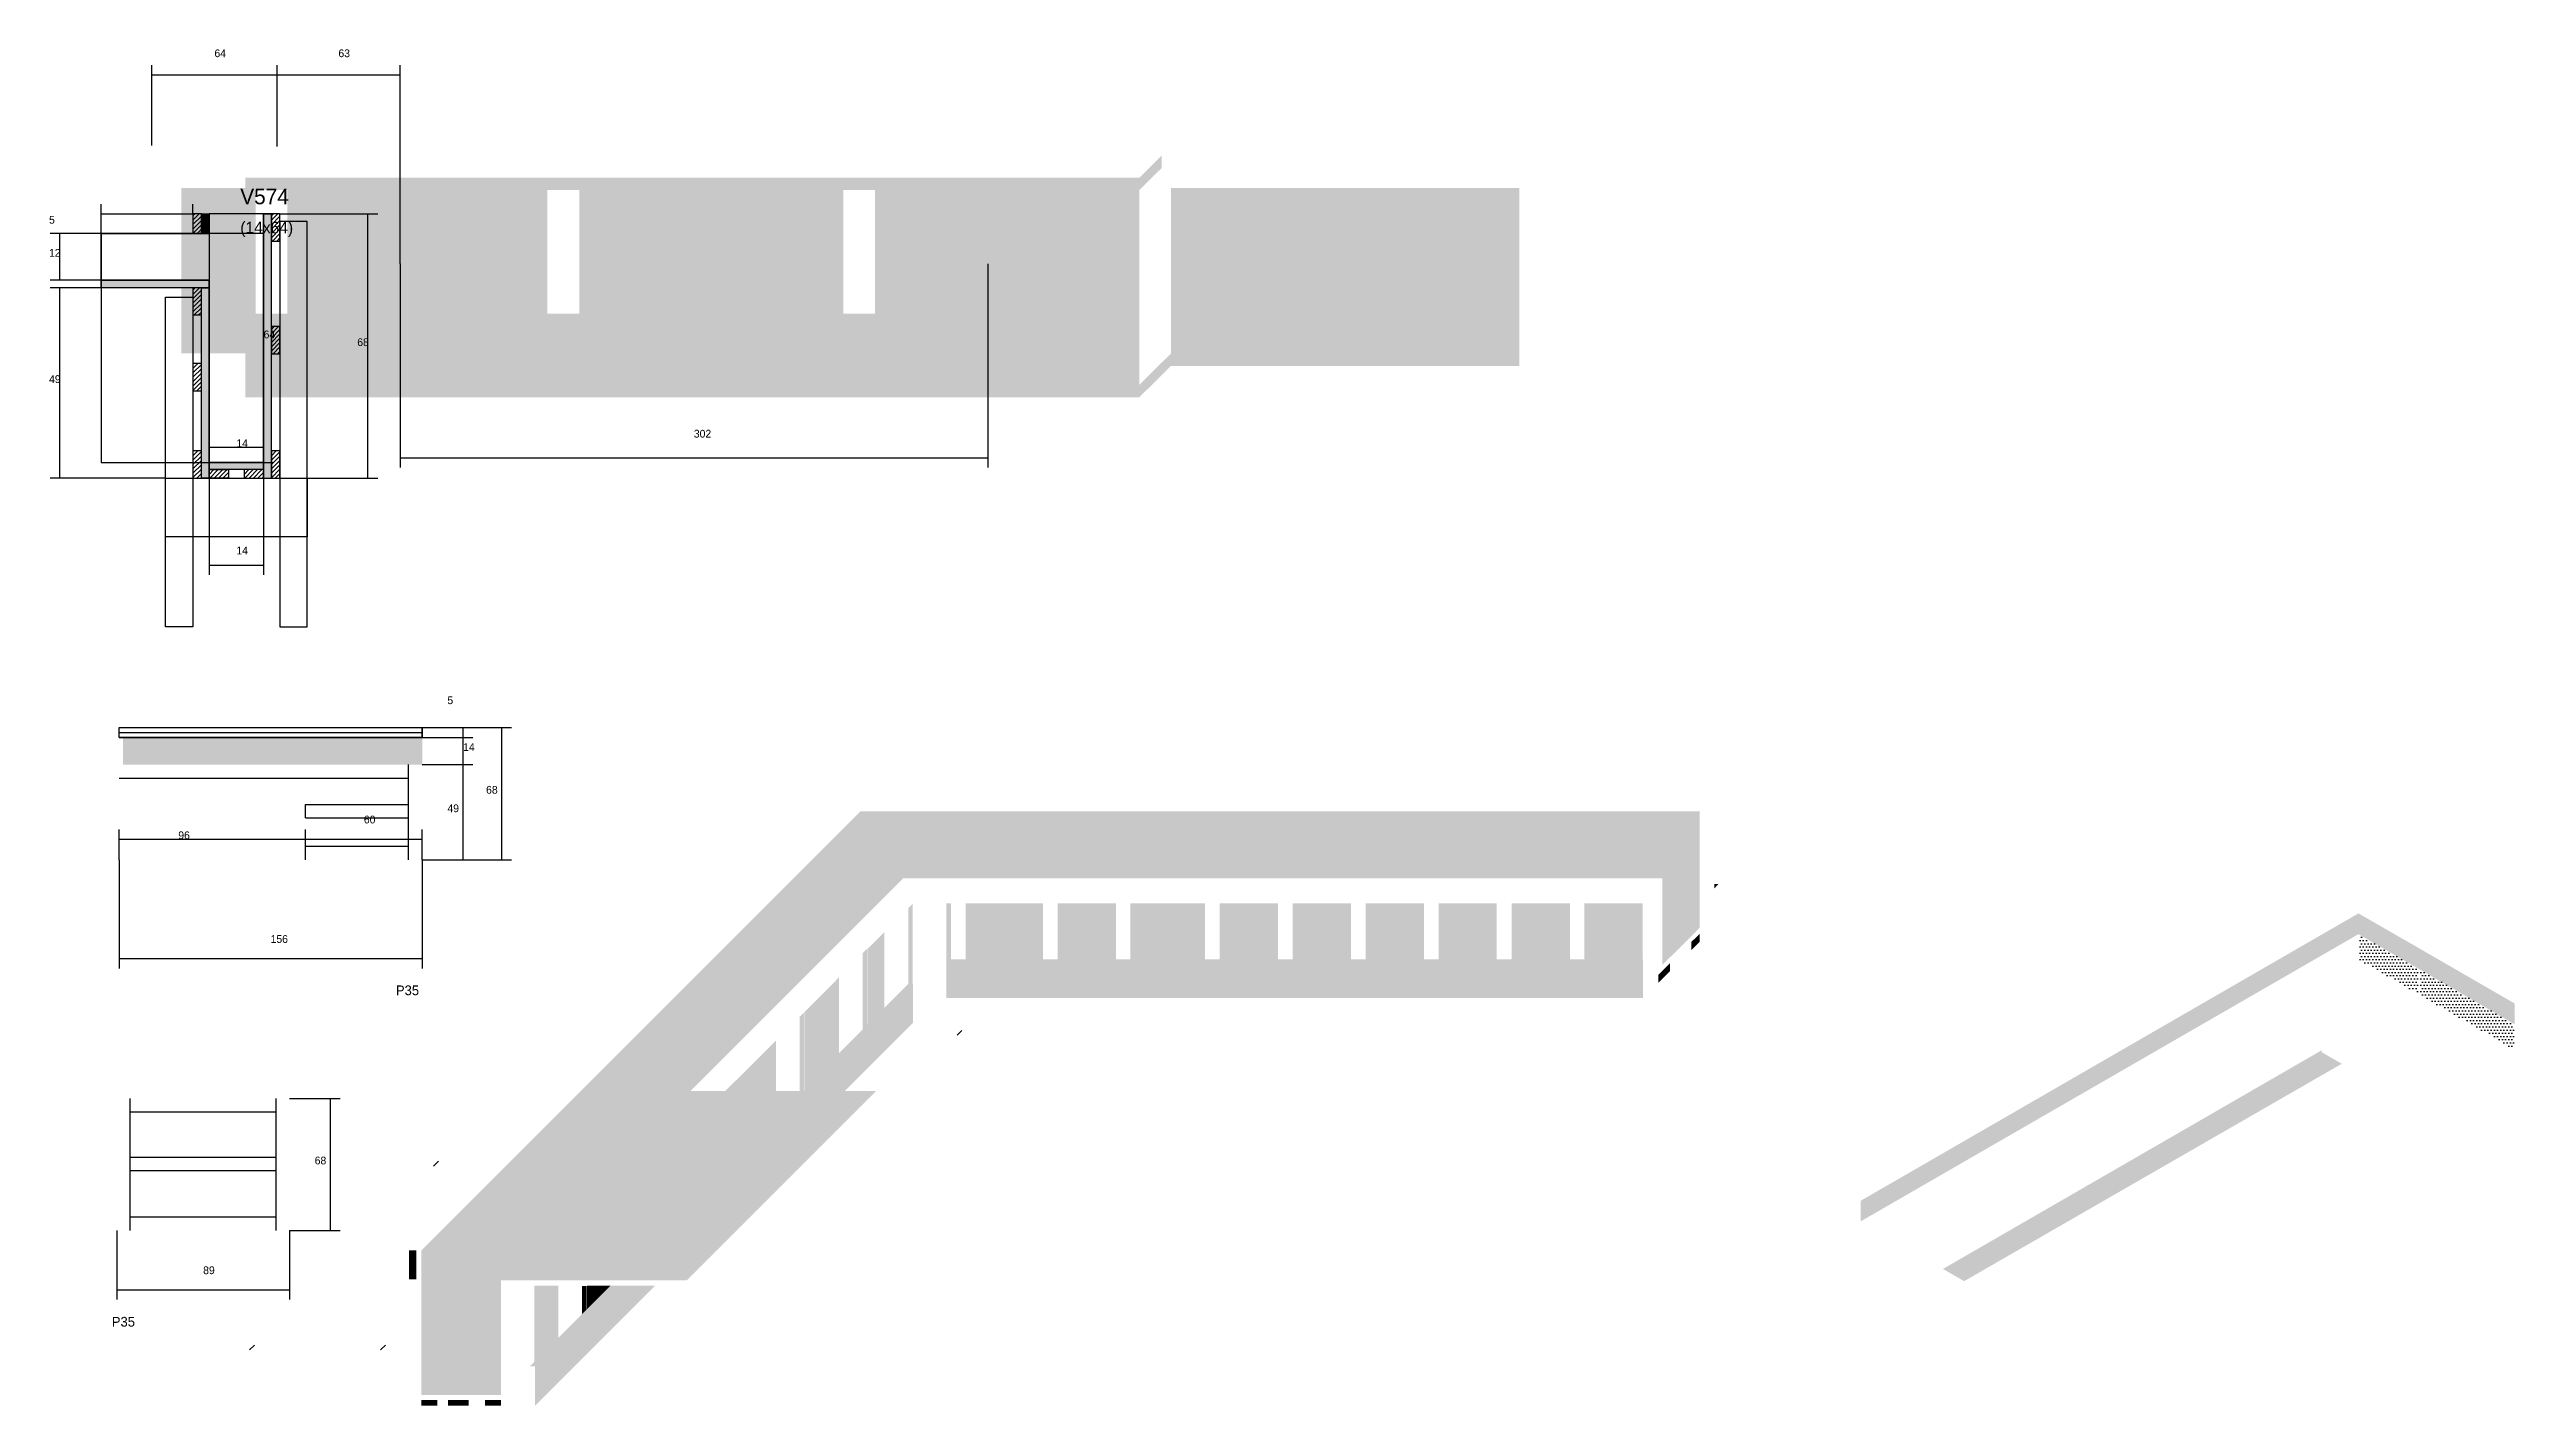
# Model space of a CAD drawing. Header units: metres. Extents: x -65046 to 21926, y -45195 to 1016.
# Drawn here: x 11102 to 12370, y -40213 to -39515 of the extents above; entities that cross this region are included whole.
import ezdxf

# ---------------------------------------------------------------- set-up
doc = ezdxf.new("R2010")
doc.units = ezdxf.units.M
for name, color, linetype in [('CONCRETO', 251, 'Continuous'), ('COTA', 241, 'Continuous'), ('Hachura', 253, 'Continuous'), ('Madeira', 126, 'Continuous'), ('NOMENCLATURA', 7, 'Continuous'), ('Painéis', 200, 'Continuous'), ('SARR_2.2x7', 40, 'Continuous'), ('SARR_3.5x7', 81, 'Continuous'), ('SARR_EDITAR', 141, 'Continuous'), ('Texto Seção', 7, 'Continuous')]:
    doc.layers.add(name, color=color, linetype=linetype)
pattern_1 = [(45, (0, 0), (-230.1842, 230.1842), [])]

msp = doc.modelspace()

# ---------------------------------------------------------------- hatches: boundary and pattern name
at = {"layer": 'COTA'}
h = msp.add_hatch(dxfattribs=at)
h.set_pattern_fill('AR-CONC', scale=0.03)
h.paths.add_polyline_path([(11139.6, -39883.4), (11139.6, -39869.4), (11139.6, -39869.4), (11293.6, -39869.4), (11293.6, -39869.4), (11293.6, -39883.4), (11293.6, -39883.4), (11139.6, -39883.4)])
at = {"layer": 'Hachura'}
h = msp.add_hatch(color=8, dxfattribs=at)
h.dxf.hatch_style = 1
h.paths.add_polyline_path([(11674.1, -39576.4), (11674.1, -39570), (11662.7, -39581.3), (11662.7, -39587.6)])
h = msp.add_hatch(color=8, dxfattribs=at)
h.dxf.hatch_style = 1
h.paths.add_polyline_path([(11662.7, -39581.3), (11202.6, -39581.3), (11202.6, -39587.6), (11662.7, -39587.6)])
h = msp.add_hatch(color=8, dxfattribs=at)
h.dxf.hatch_style = 1
h.paths.add_polyline_path([(11202.6, -39587.6), (11202.6, -39587.6), (11202.6, -39586.6), (11169.7, -39586.6), (11169.7, -39671.8), (11202.6, -39671.8)])
h = msp.add_hatch(color=8, dxfattribs=at)
h.dxf.hatch_style = 1
h.paths.add_polyline_path([(11202.5, -39651.3), (11207.9, -39651.3), (11207.9, -39651.3), (11207.9, -39587.7), (11207.9, -39587.7), (11202.5, -39587.7), (11202.5, -39587.7), (11202.5, -39651.3)])
h = msp.add_hatch(color=8, dxfattribs=at)
h.dxf.hatch_style = 1
h.paths.add_polyline_path([(11224.2, -39651.3), (11352.8, -39651.3), (11352.8, -39651.3), (11352.8, -39587.6), (11352.8, -39587.6), (11224.2, -39587.6), (11224.2, -39587.6), (11224.2, -39651.3)])
h = msp.add_hatch(color=8, dxfattribs=at)
h.dxf.hatch_style = 1
h.paths.add_polyline_path([(11352.7, -39651.3), (11358, -39651.3), (11358, -39651.3), (11358, -39587.7), (11358, -39587.7), (11352.7, -39587.7), (11352.7, -39587.7), (11352.7, -39651.3)])
h = msp.add_hatch(color=8, dxfattribs=at)
h.dxf.hatch_style = 1
h.paths.add_polyline_path([(11374.4, -39651.3), (11505.1, -39651.3), (11505.1, -39651.3), (11505.1, -39587.6), (11505.1, -39587.6), (11374.4, -39587.6), (11374.4, -39587.6), (11374.4, -39651.3)])
h = msp.add_hatch(color=8, dxfattribs=at)
h.dxf.hatch_style = 1
h.paths.add_polyline_path([(11505.1, -39651.3), (11510.4, -39651.3), (11510.4, -39651.3), (11510.4, -39587.6), (11510.4, -39587.6), (11505.1, -39587.6), (11505.1, -39587.6), (11505.1, -39651.3)])
h = msp.add_hatch(color=8, dxfattribs=at)
h.dxf.hatch_style = 1
h.paths.add_polyline_path([(11526.7, -39651.3), (11657.4, -39651.3), (11657.4, -39651.3), (11657.4, -39587.6), (11657.4, -39587.6), (11526.7, -39587.6), (11526.7, -39587.6), (11526.7, -39651.3)])
h = msp.add_hatch(color=8, dxfattribs=at)
h.dxf.hatch_style = 1
h.paths.add_polyline_path([(11657.4, -39651.3), (11662.7, -39651.3), (11662.7, -39651.3), (11662.7, -39587.6), (11662.7, -39587.6), (11657.4, -39587.6), (11657.4, -39587.6), (11657.4, -39651.3)])
h = msp.add_hatch(color=8, dxfattribs=at)
h.dxf.hatch_style = 1
h.paths.add_polyline_path([(11678.9, -39586.6), (11678.9, -39678.2), (11858.2, -39678.2), (11858.2, -39586.6)])
h = msp.add_hatch(dxfattribs=at)
h.set_pattern_fill('ANSI31', scale=0.5)
h.paths.add_polyline_path([(11180, -39600), (11175.6, -39600), (11175.6, -39600), (11175.6, -39610), (11175.6, -39610), (11180, -39610), (11180, -39610), (11180, -39600)])
h = msp.add_hatch(color=8, dxfattribs=at)
h.dxf.hatch_style = 1
h.paths.add_polyline_path([(11180, -39610), (11184, -39610), (11184, -39610), (11184, -39600), (11184, -39600), (11180, -39600), (11180, -39600), (11180, -39610)])
h = msp.add_hatch(color=8, dxfattribs=at)
h.dxf.hatch_style = 1
h.paths.add_polyline_path([(11216, -39600), (11212, -39600), (11212, -39600), (11212, -39736), (11212, -39736), (11216, -39736), (11216, -39736), (11216, -39600)])
h = msp.add_hatch(dxfattribs=at)
h.set_pattern_fill('ANSI31', scale=0.5)
h.paths.add_polyline_path([(11220.4, -39600), (11216, -39600), (11216, -39600), (11216, -39614), (11216, -39614), (11220.4, -39614), (11220.4, -39614), (11220.4, -39600)])
h = msp.add_hatch(color=8, dxfattribs=at)
h.dxf.hatch_style = 1
h.paths.add_polyline_path([(11128.4, -39638), (11128.4, -39634), (11128.4, -39634), (11184, -39634), (11184, -39634), (11184, -39638), (11184, -39638), (11128.4, -39638)])
h = msp.add_hatch(dxfattribs=at)
h.set_pattern_fill('ANSI31', scale=0.5)
h.paths.add_polyline_path([(11180, -39638), (11175.6, -39638), (11175.6, -39638), (11175.6, -39652), (11175.6, -39652), (11180, -39652), (11180, -39652), (11180, -39638)])
h = msp.add_hatch(color=8, dxfattribs=at)
h.dxf.hatch_style = 1
h.paths.add_polyline_path([(11180, -39638), (11184, -39638), (11184, -39638), (11184, -39736), (11184, -39736), (11180, -39736), (11180, -39736), (11180, -39638)])
h = msp.add_hatch(color=8, dxfattribs=at)
h.dxf.hatch_style = 1
h.paths.add_polyline_path([(11662.7, -39651.3), (11202.6, -39651.3), (11202.6, -39687.9), (11202.6, -39694.3), (11662.7, -39694.3)])
h = msp.add_hatch(dxfattribs=at)
h.set_pattern_fill('ANSI31', scale=0.5)
h.paths.add_polyline_path([(11220.4, -39658), (11216, -39658), (11216, -39658), (11216, -39672), (11216, -39672), (11220.4, -39672), (11220.4, -39672), (11220.4, -39658)])
h = msp.add_hatch(dxfattribs=at)
h.set_pattern_fill('ANSI31', scale=0.5)
h.paths.add_polyline_path([(11180, -39677), (11175.6, -39677), (11175.6, -39677), (11175.6, -39691), (11175.6, -39691), (11180, -39691), (11180, -39691), (11180, -39677)])
h = msp.add_hatch(color=8, dxfattribs=at)
h.dxf.hatch_style = 1
h.paths.add_polyline_path([(11662.7, -39687.9), (11662.7, -39694.3), (11678.9, -39678.2), (11678.9, -39671.8)])
h = msp.add_hatch(dxfattribs=at)
h.set_pattern_fill('ANSI31', scale=0.5)
h.paths.add_polyline_path([(11180, -39722), (11175.6, -39722), (11175.6, -39722), (11175.6, -39736), (11175.6, -39736), (11180, -39736), (11180, -39736), (11180, -39722)])
h = msp.add_hatch(dxfattribs=at)
h.set_pattern_fill('ANSI31', scale=0.5)
h.paths.add_polyline_path([(11220.4, -39722), (11216, -39722), (11216, -39722), (11216, -39736), (11216, -39736), (11220.4, -39736), (11220.4, -39736), (11220.4, -39722)])
h = msp.add_hatch(color=8, dxfattribs=at)
h.dxf.hatch_style = 1
h.paths.add_polyline_path([(11184, -39731.6), (11184, -39728), (11184, -39728), (11212, -39728), (11212, -39728), (11212, -39731.6), (11212, -39731.6), (11184, -39731.6)])
h = msp.add_hatch(dxfattribs=at)
h.set_pattern_fill('ANSI31', scale=0.5)
h.paths.add_polyline_path([(11184, -39736), (11184, -39731.6), (11184, -39731.6), (11194, -39731.6), (11194, -39731.6), (11194, -39736), (11194, -39736), (11184, -39736)])
h = msp.add_hatch(dxfattribs=at)
h.set_pattern_fill('ANSI31', scale=0.5)
h.paths.add_polyline_path([(11212, -39736), (11212, -39731.6), (11212, -39731.6), (11202, -39731.6), (11202, -39731.6), (11202, -39736), (11202, -39736), (11212, -39736)])
h = msp.add_hatch(color=8, dxfattribs=at)
h.dxf.hatch_style = 1
h.paths.add_polyline_path([(11334.2, -40148.9), (11519.2, -39963.9), (11519.2, -39907.4), (11519.2, -39907.4), (11293.1, -40133.5), (11293.1, -40207.9), (11334.2, -40166.9)])
h = msp.add_hatch(color=8, dxfattribs=at)
h.dxf.hatch_style = 1
h.paths.add_polyline_path([(11519.2, -39963.9), (11541.2, -39941.9), (11931.7, -39941.9), (11931.7, -39967.5), (11951, -39967.5), (11951, -39907.4), (11519.2, -39907.4)])
h = msp.add_hatch(color=8, dxfattribs=at)
h.dxf.hatch_style = 1
h.paths.add_polyline_path([(11960.6, -39944.9), (11958.6, -39944.9), (11958.6, -39947.1)])
h = msp.add_hatch(color=8, dxfattribs=at)
h.dxf.hatch_style = 1
h.paths.add_polyline_path([(11543.7, -39998.8), (11546, -39996.5), (11546, -39996.5), (11546, -39955), (11546, -39955), (11543.7, -39957.4), (11543.7, -39957.4), (11543.7, -39998.8)])
h = msp.add_hatch(color=8, dxfattribs=at)
h.dxf.hatch_style = 1
h.paths.add_polyline_path([(11563.3, -39983.6), (11565.8, -39983.6), (11565.8, -39983.6), (11565.8, -39954.9), (11565.8, -39954.9), (11563.3, -39954.9), (11563.3, -39954.9), (11563.3, -39983.6)])
h = msp.add_hatch(color=8, dxfattribs=at)
h.dxf.hatch_style = 1
h.paths.add_polyline_path([(11573.3, -39983.6), (11610.7, -39983.6), (11610.7, -39983.6), (11610.7, -39954.8), (11610.7, -39954.8), (11573.3, -39954.8), (11573.3, -39954.8), (11573.3, -39983.6)])
h = msp.add_hatch(color=8, dxfattribs=at)
h.dxf.hatch_style = 1
h.paths.add_polyline_path([(11610.6, -39983.6), (11613, -39983.6), (11613, -39983.6), (11613, -39954.9), (11613, -39954.9), (11610.6, -39954.9), (11610.6, -39954.9), (11610.6, -39983.6)])
h = msp.add_hatch(color=8, dxfattribs=at)
h.dxf.hatch_style = 1
h.paths.add_polyline_path([(11620.6, -39983.6), (11648.2, -39983.6), (11648.2, -39983.6), (11648.2, -39954.8), (11648.2, -39954.8), (11620.6, -39954.8), (11620.6, -39954.8), (11620.6, -39983.6)])
h = msp.add_hatch(color=8, dxfattribs=at)
h.dxf.hatch_style = 1
h.paths.add_polyline_path([(11648.1, -39983.6), (11650.6, -39983.6), (11650.6, -39983.6), (11650.6, -39954.9), (11650.6, -39954.9), (11648.1, -39954.9), (11648.1, -39954.9), (11648.1, -39983.6)])
h = msp.add_hatch(color=8, dxfattribs=at)
h.dxf.hatch_style = 1
h.paths.add_polyline_path([(11658.1, -39983.6), (11694.2, -39983.6), (11694.2, -39983.6), (11694.2, -39954.8), (11694.2, -39954.8), (11658.1, -39954.8), (11658.1, -39954.8), (11658.1, -39983.6)])
h = msp.add_hatch(color=8, dxfattribs=at)
h.dxf.hatch_style = 1
h.paths.add_polyline_path([(11694.1, -39983.6), (11696.5, -39983.6), (11696.5, -39983.6), (11696.5, -39954.9), (11696.5, -39954.9), (11694.1, -39954.9), (11694.1, -39954.9), (11694.1, -39983.6)])
h = msp.add_hatch(color=8, dxfattribs=at)
h.dxf.hatch_style = 1
h.paths.add_polyline_path([(11704, -39983.6), (11731.7, -39983.6), (11731.7, -39983.6), (11731.7, -39954.8), (11731.7, -39954.8), (11704, -39954.8), (11704, -39954.8), (11704, -39983.6)])
h = msp.add_hatch(color=8, dxfattribs=at)
h.dxf.hatch_style = 1
h.paths.add_polyline_path([(11731.6, -39983.6), (11734, -39983.6), (11734, -39983.6), (11734, -39954.9), (11734, -39954.9), (11731.6, -39954.9), (11731.6, -39954.9), (11731.6, -39983.6)])
h = msp.add_hatch(color=8, dxfattribs=at)
h.dxf.hatch_style = 1
h.paths.add_polyline_path([(11741.6, -39983.6), (11769.2, -39983.6), (11769.2, -39983.6), (11769.2, -39954.8), (11769.2, -39954.8), (11741.6, -39954.8), (11741.6, -39954.8), (11741.6, -39983.6)])
h = msp.add_hatch(color=8, dxfattribs=at)
h.dxf.hatch_style = 1
h.paths.add_polyline_path([(11769.1, -39983.6), (11771.6, -39983.6), (11771.6, -39983.6), (11771.6, -39954.9), (11771.6, -39954.9), (11769.1, -39954.9), (11769.1, -39954.9), (11769.1, -39983.6)])
h = msp.add_hatch(color=8, dxfattribs=at)
h.dxf.hatch_style = 1
h.paths.add_polyline_path([(11779.1, -39983.6), (11806.8, -39983.6), (11806.8, -39983.6), (11806.8, -39954.8), (11806.8, -39954.8), (11779.1, -39954.8), (11779.1, -39954.8), (11779.1, -39983.6)])
h = msp.add_hatch(color=8, dxfattribs=at)
h.dxf.hatch_style = 1
h.paths.add_polyline_path([(11806.7, -39983.6), (11809.1, -39983.6), (11809.1, -39983.6), (11809.1, -39954.9), (11809.1, -39954.9), (11806.7, -39954.9), (11806.7, -39954.9), (11806.7, -39983.6)])
h = msp.add_hatch(color=8, dxfattribs=at)
h.dxf.hatch_style = 1
h.paths.add_polyline_path([(11816.6, -39983.6), (11844.3, -39983.6), (11844.3, -39983.6), (11844.3, -39954.8), (11844.3, -39954.8), (11816.6, -39954.8), (11816.6, -39954.8), (11816.6, -39983.6)])
h = msp.add_hatch(color=8, dxfattribs=at)
h.dxf.hatch_style = 1
h.paths.add_polyline_path([(11844.2, -39983.6), (11846.6, -39983.6), (11846.6, -39983.6), (11846.6, -39954.9), (11846.6, -39954.9), (11844.2, -39954.9), (11844.2, -39954.9), (11844.2, -39983.6)])
h = msp.add_hatch(color=8, dxfattribs=at)
h.dxf.hatch_style = 1
h.paths.add_polyline_path([(11854.2, -39983.6), (11881.8, -39983.6), (11881.8, -39983.6), (11881.8, -39954.8), (11881.8, -39954.8), (11854.2, -39954.8), (11854.2, -39954.8), (11854.2, -39983.6)])
h = msp.add_hatch(color=8, dxfattribs=at)
h.dxf.hatch_style = 1
h.paths.add_polyline_path([(11881.7, -39983.6), (11884.2, -39983.6), (11884.2, -39983.6), (11884.2, -39954.9), (11884.2, -39954.9), (11881.7, -39954.9), (11881.7, -39954.9), (11881.7, -39983.6)])
h = msp.add_hatch(color=8, dxfattribs=at)
h.dxf.hatch_style = 1
h.paths.add_polyline_path([(11891.7, -39983.6), (11919.4, -39983.6), (11919.4, -39983.6), (11919.4, -39954.8), (11919.4, -39954.8), (11891.7, -39954.8), (11891.7, -39954.8), (11891.7, -39983.6)])
h = msp.add_hatch(color=8, dxfattribs=at)
h.dxf.hatch_style = 1
h.paths.add_polyline_path([(11919.3, -39983.6), (11921.7, -39983.6), (11921.7, -39983.6), (11921.7, -39954.9), (11921.7, -39954.9), (11919.3, -39954.9), (11919.3, -39954.9), (11919.3, -39983.6)])
h = msp.add_hatch(color=8, dxfattribs=at)
h.dxf.hatch_style = 1
h.paths.add_polyline_path([(12033.9, -40107.9), (12033.9, -40118.5), (12033.9, -40118.5), (12290, -39970.7), (12290, -39970.7), (12290, -39960), (12290, -39960), (12033.9, -40107.9)])
h = msp.add_hatch(color=8, dxfattribs=at)
h.dxf.hatch_style = 1
h.paths.add_polyline_path([(12321.1, -39977.9), (12290, -39960), (12290, -39970.7), (12321.1, -39988.6), (12370.4, -40017.1), (12370.4, -40006.4)])
h = msp.add_hatch(color=8, dxfattribs=at)
h.dxf.hatch_style = 1
h.paths.add_polyline_path([(11464.9, -39991.3), (11480.6, -39991.3), (11480.6, -39991.3), (11480.6, -39972.8), (11480.6, -39972.8), (11464.9, -39972.8), (11464.9, -39972.8), (11464.9, -39991.3)])
h = msp.add_hatch(color=8, dxfattribs=at)
h.dxf.hatch_style = 1
h.paths.add_polyline_path([(11522.8, -40017.2), (11531.5, -40008.6), (11531.5, -40008.6), (11531.5, -39969.6), (11531.5, -39969.6), (11522.8, -39978.3), (11522.8, -39978.3), (11522.8, -40017.2)])
h = msp.add_hatch(color=8, dxfattribs=at)
h.dxf.hatch_style = 1
h.paths.add_polyline_path([(11747.8, -39985.7), (11763.6, -39985.7), (11763.6, -39985.7), (11763.6, -39967.1), (11763.6, -39967.1), (11747.8, -39967.1), (11747.8, -39967.1), (11747.8, -39985.7)])
h = msp.add_hatch(color=8, dxfattribs=at)
h.dxf.hatch_style = 1
h.paths.add_polyline_path([(11931.7, -39967.5), (11931.7, -39986.6), (11951, -39967.5)])
h = msp.add_hatch(color=8, dxfattribs=at)
h.dxf.hatch_style = 1
h.paths.add_polyline_path([(11951, -39974.7), (11951, -39970.5), (11946.7, -39974.7), (11946.7, -39978.9)])
h = msp.add_hatch(dxfattribs=at)
h.set_pattern_fill('DOTS', scale=1.037)
h.paths.add_polyline_path([(12321.1, -40001.6), (12321.1, -39988.6), (12290, -39970.7), (12290, -39983.7)])
h = msp.add_hatch(color=8, dxfattribs=at)
h.dxf.hatch_style = 1
h.paths.add_polyline_path([(11520.3, -40019.7), (11522.7, -40017.3), (11522.7, -40017.3), (11522.7, -39978), (11522.7, -39978), (11520.3, -39980.4), (11520.3, -39980.4), (11520.3, -40019.7)])
h = msp.add_hatch(color=8, dxfattribs=at)
h.dxf.hatch_style = 1
h.paths.add_polyline_path([(11921.8, -39983.6), (11762.1, -39983.6), (11749.2, -39983.6), (11563.4, -39983.6), (11563.4, -40003.6), (11921.8, -40003.6)])
h = msp.add_hatch(color=8, dxfattribs=at)
h.dxf.hatch_style = 1
h.paths.add_polyline_path([(11935.8, -39985.5), (11929.8, -39991.5), (11929.8, -39995.7), (11935.8, -39989.7)])
h = msp.add_hatch(color=8, dxfattribs=at)
h.dxf.hatch_style = 1
h.paths.add_polyline_path([(11490.4, -40049.6), (11508.1, -40031.9), (11508.1, -40031.9), (11508.1, -39992.9), (11508.1, -39992.9), (11490.4, -40010.7), (11490.4, -40010.7), (11490.4, -40049.6)])
h = msp.add_hatch(color=8, dxfattribs=at)
h.dxf.hatch_style = 1
h.paths.add_polyline_path([(11543.8, -39998.7), (11543.8, -39996.3), (11490.4, -40049.6), (11490.4, -40051.5), (11491, -40051.5)])
h = msp.add_hatch(color=8, dxfattribs=at)
h.dxf.hatch_style = 1
h.paths.add_polyline_path([(11546.1, -40013.5), (11546.1, -39996.4), (11491, -40051.5), (11511, -40051.5), (11546.1, -40016.4)])
h = msp.add_hatch(dxfattribs=at)
h.set_pattern_fill('DOTS', scale=1.037)
h.paths.add_polyline_path([(12321.8, -39989), (12321.8, -40002.1), (12343, -40014.3), (12343, -40001.2)])
h = msp.add_hatch(color=8, dxfattribs=at)
h.dxf.hatch_style = 1
h.paths.add_polyline_path([(11490.3, -40010.8), (11487.9, -40013.1), (11487.9, -40051.6), (11490.3, -40051.6)])
h = msp.add_hatch(dxfattribs=at)
h.set_pattern_fill('DOTS', scale=1.037)
h.paths.add_polyline_path([(12343.3, -40001.4), (12343.3, -40014.4), (12370.4, -40030.1), (12370.4, -40017.1)])
h = msp.add_hatch(dxfattribs=at)
h.set_pattern_fill('ANSI36', scale=15)
h.paths.add_polyline_path([(11334.3, -40020.2), (11331.8, -40022.7), (11388.4, -40022.7), (11390.9, -40020.2)])
h = msp.add_hatch(color=8, dxfattribs=at)
h.dxf.hatch_style = 1
h.paths.add_polyline_path([(11449.5, -40051.5), (11475.7, -40051.5), (11475.7, -40025.4)])
h = msp.add_hatch(dxfattribs=at)
h.set_pattern_fill('ANSI36', scale=15)
h.paths.add_polyline_path([(11620, -40020.2), (11542.3, -40020.2), (11539.8, -40022.7), (11617.5, -40022.7)])
h = msp.add_hatch(dxfattribs=at)
h.set_pattern_fill('ANSI36', scale=15)
h.paths.add_polyline_path([(11620, -40020.2), (11617.5, -40022.7), (11617.5, -40036.3), (11620, -40033.8)])
h = msp.add_hatch(color=8, dxfattribs=at)
h.dxf.hatch_style = 1
h.paths.add_polyline_path([(12281.4, -40037.4), (12271, -40031.4), (12271, -40030.5), (12076.2, -40143), (12087.1, -40149.3)])
h = msp.add_hatch(color=8, dxfattribs=at)
h.dxf.hatch_style = 1
h.paths.add_polyline_path([(11334.2, -40148.9), (11336.8, -40148.9), (11349.1, -40148.9), (11429.8, -40148.9), (11527.2, -40051.5), (11431.6, -40051.5)])
h = msp.add_hatch(dxfattribs=at)
h.set_pattern_fill('ANSI36', scale=15)
h.paths.add_polyline_path([(11267.4, -40087.6), (11264.8, -40090.1), (11321.4, -40090.1), (11323.9, -40087.6)])
h = msp.add_hatch(color=8, dxfattribs=at)
h.dxf.hatch_style = 1
h.paths.add_polyline_path([(11441.9, -40100.9), (11457.8, -40100.9), (11457.8, -40100.9), (11457.8, -40082), (11457.8, -40082), (11441.9, -40082), (11441.9, -40082), (11441.9, -40100.9)])
h = msp.add_hatch(dxfattribs=at)
h.set_pattern_fill('ANSI36', scale=15)
h.paths.add_polyline_path([(11494, -40087.6), (11491.5, -40090.1), (11550.5, -40090.1), (11553, -40087.6)])
h = msp.add_hatch(dxfattribs=at)
h.set_pattern_fill('ANSI36', scale=15)
h.paths.add_polyline_path([(11553, -40087.6), (11550.5, -40090.1), (11550.5, -40103.7), (11553, -40101.2)])
h = msp.add_hatch(color=8, dxfattribs=at)
h.dxf.hatch_style = 1
h.paths.add_polyline_path([(11290.6, -40133.5), (11286.9, -40133.5), (11286.9, -40148.4), (11290.6, -40148.4)])
h = msp.add_hatch(color=8, dxfattribs=at)
h.dxf.hatch_style = 1
h.paths.add_polyline_path([(11393.1, -40151.7), (11390.5, -40151.7), (11349.1, -40193.1), (11351.7, -40193.1)])
h = msp.add_hatch(color=8, dxfattribs=at)
h.dxf.hatch_style = 1
h.paths.add_polyline_path([(11351.4, -40190.8), (11363.7, -40178.5), (11363.7, -40178.5), (11363.7, -40151.7), (11363.7, -40151.7), (11351.4, -40151.7), (11351.4, -40151.7), (11351.4, -40190.8)])
h = msp.add_hatch(color=8, dxfattribs=at)
h.dxf.hatch_style = 1
h.paths.add_polyline_path([(11413.4, -40151.7), (11407.9, -40151.7), (11393.1, -40151.7), (11351.7, -40193.1), (11351.7, -40213.4)])
h = msp.add_hatch(color=8, dxfattribs=at)
h.dxf.hatch_style = 1
h.paths.add_polyline_path([(11375.9, -40166.3), (11378.2, -40164), (11378.2, -40164), (11378.2, -40151.8), (11378.2, -40151.8), (11375.9, -40151.8), (11375.9, -40151.8), (11375.9, -40166.3)])
h = msp.add_hatch(color=8, dxfattribs=at)
h.dxf.hatch_style = 1
h.paths.add_polyline_path([(11378.4, -40163.8), (11390.5, -40151.7), (11390.5, -40151.7), (11378.4, -40151.7), (11378.4, -40151.7), (11378.4, -40163.8)])
h = msp.add_hatch(color=8, dxfattribs=at)
h.dxf.hatch_style = 1
h.paths.add_polyline_path([(11293.1, -40207.9), (11334.2, -40207.9), (11334.2, -40166.9)])
h = msp.add_hatch(dxfattribs=at)
h.set_pattern_fill('ANSI36', scale=15)
h.paths.add_polyline_path([(11173.3, -40182.2), (11170.8, -40184.7), (11278.2, -40184.7), (11278.2, -40182.2)])
h = msp.add_hatch(color=8, dxfattribs=at)
h.dxf.hatch_style = 1
h.paths.add_polyline_path([(11314.7, -40205.9), (11330.4, -40205.9), (11330.4, -40205.9), (11330.4, -40187.3), (11330.4, -40187.3), (11314.7, -40187.3), (11314.7, -40187.3), (11314.7, -40205.9)])
h = msp.add_hatch(color=8, dxfattribs=at)
h.dxf.hatch_style = 1
h.paths.add_polyline_path([(11314.7, -40205.9), (11330.4, -40205.9), (11330.4, -40205.9), (11330.4, -40187.3), (11330.4, -40187.3), (11314.7, -40187.3), (11314.7, -40187.3), (11314.7, -40205.9)])
h = msp.add_hatch(dxfattribs=at)
h.set_pattern_fill('ANSI36', scale=15)
h.paths.add_polyline_path([(11382.9, -40182.2), (11380.4, -40184.7), (11380.4, -40184.7), (11456.5, -40184.7), (11456.5, -40184.7), (11459, -40182.2), (11459, -40182.2), (11382.9, -40182.2)])
h = msp.add_hatch(dxfattribs=at)
h.set_pattern_fill('ANSI36', scale=15)
h.paths.add_polyline_path([(11459, -40182.2), (11456.5, -40184.7), (11456.5, -40198.3), (11459, -40195.8)])
h = msp.add_hatch(color=8, dxfattribs=at)
h.dxf.hatch_style = 1
h.paths.add_polyline_path([(11301.4, -40210.5), (11293.1, -40210.5), (11293.1, -40213.4), (11301.4, -40213.4)])
h = msp.add_hatch(color=8, dxfattribs=at)
h.dxf.hatch_style = 1
h.paths.add_polyline_path([(11317.6, -40210.5), (11306.9, -40210.5), (11306.9, -40213.4), (11317.6, -40213.4)])
h = msp.add_hatch(color=8, dxfattribs=at)
h.dxf.hatch_style = 1
h.paths.add_polyline_path([(11334.2, -40210.5), (11326, -40210.5), (11326, -40213.4), (11334.2, -40213.4)])
at = {"layer": 'Madeira'}
h = msp.add_hatch(dxfattribs=at)
h.set_pattern_fill('PATRON00077', scale=102.529)
h.set_pattern_definition(pattern_1)
h.paths.add_polyline_path([(12033.9, -40118.5), (12033.9, -40131.6), (12033.9, -40131.6), (12290, -39983.7), (12290, -39983.7), (12290, -39970.7), (12290, -39970.7), (12033.9, -40118.5)])
h = msp.add_hatch(dxfattribs=at)
h.set_pattern_fill('PATRON00077', scale=102.529)
h.set_pattern_definition(pattern_1)
h.paths.add_polyline_path([(12033.9, -40131.6), (12064.9, -40149.5), (12064.9, -40149.5), (12321.1, -40001.6), (12321.1, -40001.6), (12290, -39983.7), (12290, -39983.7), (12033.9, -40131.6)])
h = msp.add_hatch(dxfattribs=at)
h.set_pattern_fill('PATRON00077', scale=102.529)
h.set_pattern_definition(pattern_1)
h.paths.add_polyline_path([(12292.1, -40043.6), (12343, -40014.3), (12343, -40014.3), (12321.3, -40001.7), (12321.3, -40001.7), (12271, -40031.4), (12271, -40031.4), (12292.1, -40043.6)])
h = msp.add_hatch(dxfattribs=at)
h.set_pattern_fill('PATRON00077', scale=102.529)
h.set_pattern_definition(pattern_1)
h.paths.add_polyline_path([(12114.3, -40178), (12370.4, -40030.1), (12370.4, -40030.1), (12343.3, -40014.4), (12343.3, -40014.4), (12087.2, -40162.3), (12087.2, -40162.3), (12114.3, -40178)])
h = msp.add_hatch(dxfattribs=at)
h.set_pattern_fill('PATRON00077', scale=102.529)
h.set_pattern_definition(pattern_1)
h.paths.add_polyline_path([(12292.5, -40043.8), (12281.2, -40037.3), (12281.2, -40037.3), (12087.1, -40149.3), (12087.1, -40149.3), (12087.1, -40162.3), (12087.1, -40162.3), (12292.5, -40043.8)])

# ---------------------------------------------------------------- linework, layer by layer
at = {"layer": 'CONCRETO'}
for points in [[(11184, -39634), (11184, -39636), (11184, -39636), (11184, -39728), (11212, -39728), (11212, -39600), (11216, -39600), (11216, -39600), (11184, -39600), (11184, -39610)], [(11212, -39624), (11212, -39624), (11212, -39656), (11212, -39656), (11212, -39728), (11184, -39728), (11184, -39634), (11128.4, -39634), (11128.4, -39610), (11184, -39610)]]:
    msp.add_lwpolyline(points, dxfattribs=at)
for points in [[(11184, -39728), (11216, -39728), (11216, -39600), (11184, -39600)], [(11128.4, -39728), (11212, -39728), (11212, -39610), (11128.4, -39610)]]:
    msp.add_lwpolyline(points, close=True, dxfattribs=at)
at = {"layer": 'COTA'}
for p, q in [((11154.4, -39564.8), (11154.4, -39523.4)), ((11154.4, -39528.4), (11218.9, -39528.4)), ((11218.9, -39565.2), (11218.9, -39523.4)), ((11218.9, -39565.2), (11218.9, -39523.4)), ((11218.9, -39528.4), (11282.2, -39528.4)), ((11282.2, -39625.6), (11282.2, -39523.4)), ((11128.4, -39610), (11128.4, -39595)), ((11175.6, -39600), (11175.6, -39595)), ((11128.4, -39600), (11175.6, -39600)), ((11212, -39728), (11212, -39600)), ((11212, -39600), (11217, -39600)), ((11220.4, -39600), (11270.7, -39600)), ((11265.7, -39736), (11265.7, -39600)), ((11128.4, -39610), (11102.1, -39610)), ((11107.1, -39634), (11107.1, -39610)), ((11282.2, -39625.6), (11282.2, -39730.5)), ((11584.6, -39625.6), (11584.6, -39730.5)), ((11128.4, -39634), (11102.1, -39634)), ((11166, -39638), (11102.1, -39638)), ((11107.1, -39736), (11107.1, -39638)), ((11184, -39736), (11184, -39715)), ((11184, -39720), (11211.9, -39720)), ((11211.9, -39736), (11211.9, -39715)), ((11212, -39728), (11217, -39728)), ((11282.2, -39725.5), (11584.6, -39725.5)), ((11161.6, -39736), (11102.1, -39736)), ((11184, -39736), (11184, -39785.7)), ((11212, -39736), (11212, -39785.7)), ((11234.4, -39736), (11270.7, -39736)), ((11184, -39780.7), (11212, -39780.7)), ((11293.6, -39864.4), (11339.6, -39864.4)), ((11293.6, -39864.4), (11319.7, -39864.4)), ((11293.6, -39869.4), (11319.7, -39869.4)), ((11293.6, -39869.4), (11319.7, -39869.4)), ((11314.7, -39869.4), (11314.7, -39864.4)), ((11314.7, -39883.4), (11314.7, -39869.4)), ((11334.6, -39932.4), (11334.6, -39864.4)), ((11293.6, -39883.4), (11319.7, -39883.4)), ((11293.6, -39883.4), (11319.7, -39883.4)), ((11314.7, -39932.4), (11314.7, -39883.4)), ((11137.6, -39932.4), (11137.6, -39916.8)), ((11137.6, -39921.8), (11233.6, -39921.8)), ((11233.6, -39932.4), (11233.6, -39916.8)), ((11233.6, -39932.4), (11233.6, -39916.8)), ((11233.6, -39921.8), (11293.6, -39921.8)), ((11293.6, -39932.4), (11293.6, -39916.8)), ((11137.6, -39932.4), (11137.6, -39988.3)), ((11293.6, -39932.4), (11293.6, -39988.3)), ((11293.6, -39932.4), (11319.7, -39932.4)), ((11293.6, -39932.4), (11339.6, -39932.4)), ((11137.6, -39983.3), (11293.6, -39983.3)), ((11225.4, -40055.2), (11251.4, -40055.2)), ((11246.4, -40123.2), (11246.4, -40055.2)), ((11136.4, -40123.2), (11136.4, -40158.8)), ((11225.4, -40123.2), (11225.4, -40158.8)), ((11225.4, -40123.2), (11251.4, -40123.2)), ((11136.4, -40153.8), (11225.4, -40153.8))]:
    msp.add_line(p, q, dxfattribs=at)
at = {"layer": 'Madeira'}
for points in [[(11180, -39600), (11175.6, -39600), (11175.6, -39610), (11180, -39610)], [(11220.4, -39600), (11216, -39600), (11216, -39614), (11220.4, -39614)], [(11180, -39638), (11175.6, -39638), (11175.6, -39652), (11180, -39652)], [(11220.4, -39658), (11216, -39658), (11216, -39672), (11220.4, -39672)], [(11180, -39677), (11175.6, -39677), (11175.6, -39691), (11180, -39691)], [(11180, -39722), (11175.6, -39722), (11175.6, -39736), (11180, -39736)], [(11220.4, -39722), (11216, -39722), (11216, -39736), (11220.4, -39736)], [(11184, -39736), (11184, -39731.6), (11194, -39731.6), (11194, -39736)], [(11212, -39736), (11212, -39731.6), (11202, -39731.6), (11202, -39736)]]:
    msp.add_lwpolyline(points, close=True, dxfattribs=at)
at = {"layer": 'Painéis'}
for p, q in [((11212, -39736), (11212, -39600)), ((11128.4, -39634), (11184, -39634)), ((11128.4, -39638), (11128.4, -39634)), ((11184, -39638), (11184, -39634)), ((11184, -39736), (11184, -39638)), ((11184, -39736), (11184, -39638)), ((11184, -39728), (11212, -39728)), ((11184, -39731.6), (11184, -39728)), ((11212, -39731.6), (11212, -39728)), ((11137.6, -39864.4), (11293.6, -39864.4)), ((11137.6, -39869.4), (11293.6, -39869.4)), ((11293.6, -39869.4), (11293.6, -39864.4))]:
    msp.add_line(p, q, dxfattribs=at)
for points in [[(11180, -39600), (11184, -39600), (11184, -39610), (11180, -39610)], [(11216, -39600), (11212, -39600), (11212, -39736), (11216, -39736)], [(11128.4, -39638), (11128.4, -39634), (11184, -39634), (11184, -39638)], [(11180, -39638), (11184, -39638), (11184, -39736), (11180, -39736)], [(11184, -39731.6), (11184, -39728), (11212, -39728), (11212, -39731.6)], [(11137.6, -39864.4), (11293.6, -39864.4), (11293.6, -39869.4), (11137.6, -39869.4)]]:
    msp.add_lwpolyline(points, close=True, dxfattribs=at)
at = {"layer": 'SARR_2.2x7'}
for p, q in [((11286.6, -39932.4), (11286.6, -39883.4)), ((11137.6, -39890.4), (11286.6, -39890.4)), ((11233.6, -39903.9), (11286.6, -39903.9)), ((11233.6, -39910.9), (11233.6, -39903.9)), ((11233.6, -39910.9), (11286.6, -39910.9)), ((11233.6, -39932.4), (11233.6, -39925.4)), ((11233.6, -39925.4), (11286.6, -39925.4)), ((11143.4, -40123.2), (11143.4, -40055.2)), ((11143.4, -40062.2), (11218.4, -40062.2)), ((11218.4, -40123.2), (11218.4, -40055.2)), ((11143.4, -40085.4), (11218.4, -40085.4)), ((11143.4, -40092.4), (11218.4, -40092.4)), ((11143.4, -40116.2), (11218.4, -40116.2))]:
    msp.add_line(p, q, dxfattribs=at)
at = {"layer": 'SARR_3.5x7'}
for points in [[(11234.4, -39603.9), (11220.4, -39603.9), (11220.4, -39812.5), (11234.4, -39812.5)], [(11161.6, -39642.8), (11175.6, -39642.8), (11175.6, -39812.5), (11161.6, -39812.5)], [(11161.6, -39736), (11234.4, -39736), (11234.4, -39766.1), (11161.6, -39766.1)]]:
    msp.add_lwpolyline(points, close=True, dxfattribs=at)
at = {"layer": 'SARR_EDITAR'}
msp.add_line((11137.6, -39866.9), (11293.6, -39866.9), dxfattribs=at)

# ---------------------------------------------------------------- texts
at = {"layer": 'COTA'}
for s, p in [('64', (11186.7, -39519.3)), ('63', (11250.5, -39519.3)), ('5', (11101.6, -39605)), ('12', (11101.6, -39622)), ('64', (11212, -39664)), ('68', (11260.2, -39668)), ('49', (11101.6, -39687)), ('14', (11198, -39720)), ('302', (11433.4, -39715.1)), ('14', (11198, -39775.2)), ('5', (11306.6, -39852.3)), ('14', (11314.7, -39876.4)), ('68', (11326.5, -39898.4)), ('60', (11263.6, -39913.7)), ('49', (11306.6, -39907.9)), ('96', (11168.1, -39921.8)), ('156', (11215.6, -39975.2)), ('68', (11238.3, -40089.2)), ('89', (11180.9, -40145.7))]:
    msp.add_text(s, height=4, dxfattribs=at).set_placement(p)
at = {"layer": 'NOMENCLATURA'}
for p in [(11280.1, -40002.1), (11133.9, -40172.7)]:
    msp.add_text('P35', height=5, dxfattribs=at).set_placement(p)
at = {"layer": 'Texto Seção'}
for s, height, p in [('V574', 8, (11200, -39595)), ('(14x64)', 6, (11200, -39610))]:
    msp.add_text(s, height=height, dxfattribs=at).set_placement(p)

doc.saveas('drawing.dxf')
